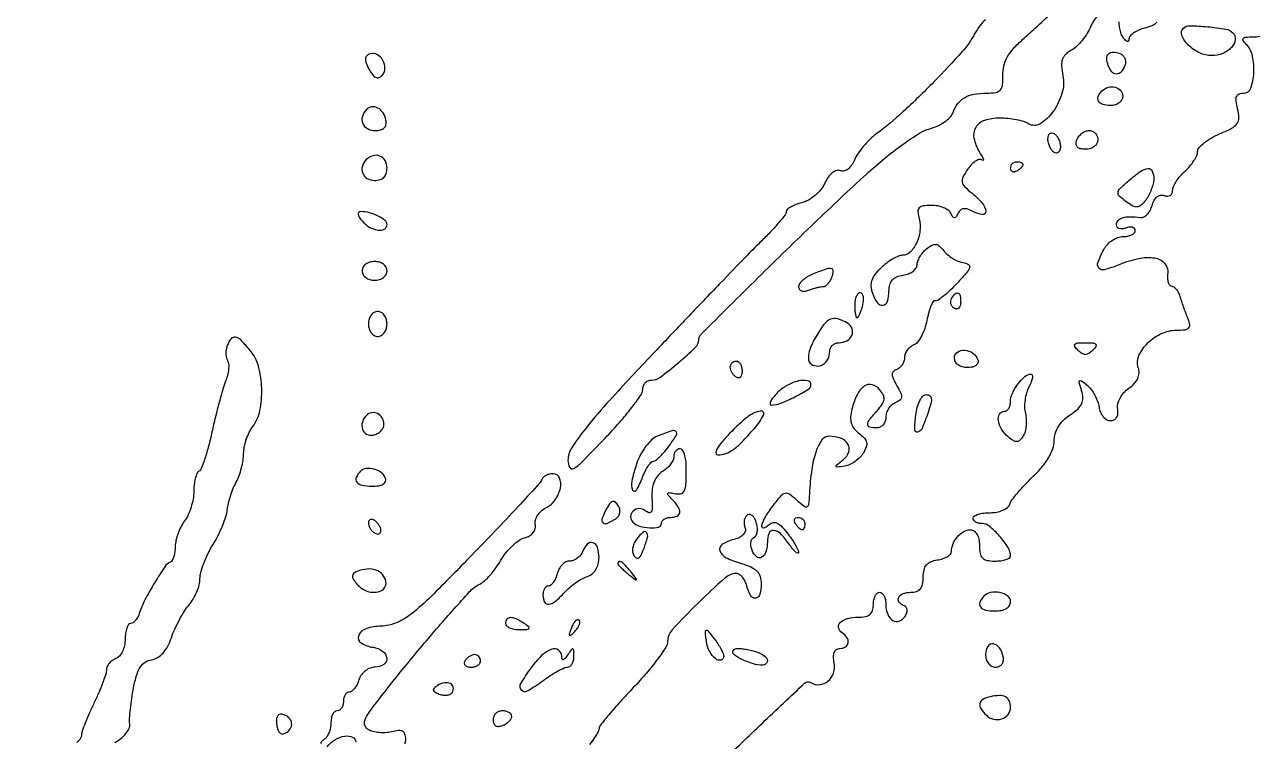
# Model space of a CAD drawing. Extents: x 0 to 4160, y 0 to 3120.
# Drawn here: x 3229.9 to 3427.9, y 1118.1 to 1233 of the extents above; entities that cross this region are included whole.
import ezdxf

# ---------------------------------------------------------------- set-up
doc = ezdxf.new("R2010")
doc.units = 0

msp = doc.modelspace()

# ---------------------------------------------------------------- linework, layer by layer
for points in [[(4159.499279, 606.274193, 0.000001), (4159.667734, 974.478125, 0.000057), (4159.806661, 1380.08378, 0.000034), (4159.883999, 1862.25)], [(757.647081, 3119.740147, 0.000002), (520.492565, 3119.487217, 0.4139)], [(1964.75, 0.149832, 0.000016), (2717.930904, 0.232101, 0.000028), (3351.473438, 0.357111)], [(3383.991846, 1233.721687, 0.067541), (3383.068554, 1232.794436, 0.041463), (3382.241078, 1231.490592, -0.062813), (3380.25699, 1228.640196, -0.010699), (3375.715663, 1223.813487, -0.01248), (3370.722443, 1218.976587, -0.02567), (3366.537558, 1215.5, 0.031975), (3365.447234, 1214.57075, 0.024891), (3364.383801, 1213.432173, 0.025477), (3363.496818, 1212.266785, 0.054199), (3362.962953, 1211.2691, -0.05431), (3362.511543, 1210.425952, -0.080442), (3361.934735, 1209.819811, -0.102102), (3361.30923, 1209.520621, -0.153453), (3360.710132, 1209.557738, 0.166939), (3360.088711, 1209.579858, 0.094734), (3359.41519, 1209.225653, 0.072015), (3358.763284, 1208.531409, 0.045694), (3358.212128, 1207.566226, -0.063654), (3357.587694, 1206.558325, -0.045344), (3356.659735, 1205.605973, -0.045737), (3355.588067, 1204.846815, -0.069868), (3354.534009, 1204.41918, 0.028474), (3353.563573, 1204.115968, 0.040192), (3352.744365, 1203.73019, 0.045875), (3352.165097, 1203.323482, 0.220202), (3352, 1202.966782, -0.166663), (3351.833623, 1202.481506, -0.010047), (3350.849779, 1201.266548, -0.014153), (3349.584455, 1199.850002, -0.009927), (3348.084353, 1198.32519, 0.006629), (3345.802279, 1196.035927, 0.001014), (3341.328524, 1191.40873, 0.001134), (3336.072365, 1185.925343, 0.000983), (3330.584353, 1180.151339, 0.004112), (3323.779549, 1172.844234, 0.017051), (3319.861588, 1168.262811, 0.025062), (3317.586994, 1165.098724, 0.14638), (3317.021788, 1163.151339, 0.11742), (3317.302551, 1162.013836, 0.432811), (3317.936606, 1161.832812, 0.063561), (3319.280065, 1162.887982, 0.00349), (3323.021788, 1166.738394, 0.01124), (3325.311731, 1169.238126, 0.015527), (3327.2439, 1171.588294, 0.012071), (3328.721877, 1173.603058, 0.153377), (3329, 1174.488394, -0.091084), (3329.106005, 1175.065471, -0.095715), (3329.409559, 1175.555966, -0.099575), (3329.862305, 1175.884179, -0.107606), (3330.394245, 1176, 0.161382), (3331.835243, 1176.47754, 0.01597), (3334.727544, 1178.778168, 0.01444), (3337.488762, 1181.263015, 0.205093), (3338, 1182.456944, -0.199896), (3338.381241, 1183.372437, -0.000627), (3347.485651, 1192.385559, -0.003904), (3356.579493, 1201.22651, -0.005416), (3364.875812, 1208.996648, -0.014026), (3367.814608, 1211.541997, -0.015749), (3370.782625, 1213.818182, -0.015155), (3373.414665, 1215.589757, -0.077297), (3375.029415, 1216.287428, 0.042895), (3376.248541, 1216.717701, 0.042645), (3377.378895, 1217.350367, 0.046081), (3378.265356, 1218.078425, 0.109927), (3378.724092, 1218.79078, -0.067795), (3379.515742, 1220.280225, -0.104758), (3380.590058, 1221.257482, -0.090567), (3382.088208, 1221.802189, -0.040617), (3384.183117, 1221.984687, 0.038633), (3385.634004, 1222.105292, 0.171219), (3386.374448, 1222.509136, 0.159272), (3386.72777, 1223.307936, 0.032256), (3386.784411, 1224.8778, -0.066242), (3386.939955, 1226.369962, -0.068123), (3387.480386, 1227.754306, -0.056791), (3388.469863, 1229.135369, -0.029298), (3389.987366, 1230.6278, 0.006127), (3391.686287, 1232.150469, 0.001812), (3394.250082, 1234.522766, 0.001818)], [(3402.192663, 1234.663809, 0.101736), (3400.897092, 1232.751558, -0.040013), (3400.303939, 1231.591571, -0.031906), (3399.491283, 1230.444678, -0.032888), (3398.595371, 1229.475235, -0.067012), (3397.756292, 1228.869571, 0.066585), (3396.820289, 1228.195155, 0.123047), (3396.318536, 1227.40991, 0.098185), (3396.182758, 1226.354789, 0.03242), (3396.390315, 1224.798427, -0.123665), (3396.251711, 1221.953682, -0.081159), (3394.797833, 1218.99492, -0.099356), (3392.754864, 1217.076215, -0.287671), (3390.898194, 1217.084081, 0.070483), (3390.139439, 1217.42631, 0.023218), (3388.946813, 1217.713818, 0.022601), (3387.57746, 1217.913686, 0.023773), (3386.218615, 1217.984687, 0.079629), (3383.83738, 1217.614424, 0.180368), (3382.429652, 1216.498965, 0.18803), (3382.129572, 1214.772578, 0.087025), (3382.973458, 1212.617534, -0.010311), (3383.421746, 1211.845762, -0.039563), (3383.651357, 1211.34047, -0.377083), (3383.605965, 1211.22473, -0.317579), (3383.470974, 1211.243639, 0.240775), (3383.054334, 1211.364177, 0.089824), (3382.469576, 1211.137303, 0.06342), (3381.808023, 1210.60676, 0.039314), (3381.173547, 1209.837386, 0.029176), (3380.371723, 1208.537402, 0.167001), (3380.241806, 1207.749384, 0.15697), (3380.620115, 1207.020857, 0.024952), (3381.833852, 1205.933455, -0.043329), (3383.466096, 1204.359366, -0.159892), (3384.016476, 1203.056978, -0.465796), (3383.490555, 1202.534932, -0.100656), (3382.08067, 1202.956827, 0.034948), (3381.144797, 1203.376481, 0.109783), (3380.466195, 1203.467253, 0.160225), (3379.963678, 1203.252736, 0.103429), (3379.58067, 1202.74201, -0.030248), (3379.255944, 1202.144495, -0.260508), (3378.999462, 1202.003436, -0.257608), (3378.742768, 1202.147396, -0.029708), (3378.416667, 1202.75, 0.133244), (3378.011558, 1203.229448, 0.055778), (3377.260531, 1203.632812, 0.049801), (3376.312377, 1203.907422, 0.045629), (3375.300035, 1204, 0.031764), (3373.972065, 1203.915551, 0.178161), (3373.350914, 1203.59246, 0.207103), (3373.140024, 1202.976977, 0.044392), (3373.332028, 1201.838327, -0.092393), (3373.469505, 1199.919253, -0.079518), (3372.926464, 1197.968108, -0.091413), (3371.902326, 1196.510473, -0.196473), (3370.653378, 1196, 0.103125), (3370.018969, 1195.867747, 0.029577), (3369.119321, 1195.410548, 0.028414), (3368.141582, 1194.76136, 0.026776), (3367.223243, 1193.993356, 0.039448), (3366.258968, 1192.941355, 0.083815), (3365.7351, 1191.972826, 0.098771), (3365.605422, 1190.993717, 0.072398), (3365.83419, 1189.919189, 0.066679), (3366.635089, 1188.408482, 0.276966), (3367.542695, 1188.014251, 0.296981), (3368.26476, 1188.632353, 0.071483), (3368.5, 1190.269365, -0.065835), (3368.635468, 1191.293749, -0.115505), (3369.037984, 1192.043052, -0.114074), (3369.735468, 1192.541717, -0.063195), (3370.75, 1192.819551, 0.054296), (3371.610588, 1193.038895, 0.067146), (3372.339063, 1193.42946, 0.080541), (3372.831297, 1193.923241, 0.157046), (3373, 1194.447106, -0.091416), (3373.109239, 1195.039596, -0.042822), (3373.449806, 1195.74419, -0.040517), (3373.945363, 1196.443021, -0.045095), (3374.531256, 1197.02594, -0.041853), (3375.379096, 1197.617336, -0.159232), (3376.002224, 1197.749889, -0.159793), (3376.582064, 1197.488774, -0.04223), (3377.281256, 1196.732744, 0.053057), (3377.883283, 1196.109353, 0.035775), (3378.685874, 1195.529934, 0.035992), (3379.553563, 1195.07619, 0.057867), (3380.351507, 1194.83436, -0.077489), (3381.237691, 1194.527518, -0.353392), (3381.436977, 1194.060611, -0.110689), (3381.017886, 1193.286966, -0.008311), (3379.407209, 1191.5, -0.015021), (3378.285127, 1190.36624, -0.021998), (3377.226765, 1189.444432, -0.018521), (3376.322633, 1188.777542, -0.227877), (3375.910443, 1188.715086, 0.34194), (3375.600536, 1188.598002, 0.037696), (3375.229757, 1187.877484, 0.033572), (3374.870314, 1186.837551, 0.020058), (3374.577541, 1185.561638, -0.036062), (3374.227041, 1184.230895, -0.040438), (3373.698598, 1183.016592, -0.044375), (3373.082841, 1182.07672, -0.134734), (3372.4728, 1181.627936, 0.078253), (3371.909781, 1181.30363, 0.065196), (3371.432635, 1180.803422, 0.066717), (3371.109997, 1180.21053, 0.091535), (3371, 1179.614718, -0.079122), (3370.906463, 1179.027327, -0.066573), (3370.632812, 1178.459057, -0.068174), (3370.227835, 1177.995323, -0.092599), (3369.75, 1177.713987, 0.102752), (3369.201883, 1177.376243, 0.208563), (3369.007317, 1176.919294, 0.11085), (3369.166106, 1176.239558, 0.020877), (3369.772647, 1175.107959, -0.021993), (3370.405119, 1173.921632, -0.135034), (3370.52624, 1173.245966, -0.214905), (3370.258311, 1172.771923, -0.066744), (3369.522647, 1172.370317, 0.089193), (3368.940545, 1172.017959, 0.066574), (3368.447277, 1171.450545, 0.065559), (3368.113838, 1170.763303, 0.080371), (3368, 1170.059678, -0.08559), (3367.886321, 1169.400451, -0.09373), (3367.559375, 1168.840447, -0.100352), (3367.072182, 1168.465909, -0.114337), (3366.5, 1168.333333, -0.061929), (3365.410363, 1168.468814, -0.357204), (3365.08923, 1168.902623, -0.156857), (3365.376179, 1169.66475, -0.016074), (3366.638012, 1171.152502, 0.032888), (3367.436231, 1172.160419, 0.124274), (3367.715141, 1172.908706, 0.147969), (3367.58179, 1173.624028, 0.053705), (3367.005333, 1174.493574, 0.160511), (3365.788911, 1175.25581, 0.217267), (3364.530809, 1175.018511, 0.128059), (3363.387564, 1173.666029, 0.050322), (3362.552378, 1171.352667, 0.046115), (3362.356814, 1170.090662, 0.087406), (3362.472243, 1169.071628, 0.096034), (3362.915803, 1168.216798, 0.065431), (3363.704265, 1167.452254, -0.043857), (3364.555681, 1166.694922, -0.135962), (3364.911509, 1166.021158, -0.142364), (3364.861614, 1165.279842, -0.049867), (3364.392817, 1164.308569, -0.059448), (3363.829713, 1163.595009, -0.043415), (3363.054854, 1162.946086, -0.044079), (3362.19859, 1162.453204, -0.070662), (3361.392817, 1162.210021, -0.007335), (3360.206087, 1162.045993, -0.402659), (3360.040995, 1162.16966, -0.265536), (3360.129623, 1162.407423, -0.004808), (3361.215202, 1163.294819, 0.145547), (3362.048283, 1164.496827, 0.221748), (3361.89954, 1165.73628, 0.167249), (3360.748736, 1166.673561, 0.088244), (3358.913499, 1167, 0.241663), (3357.753294, 1166.404463, 0.072699), (3356.813804, 1164.587404, 0.04809), (3356.120892, 1161.705232, 0.020952), (3355.735609, 1157.783594, -0.010969), (3355.602738, 1156.082917, -0.255644), (3355.338186, 1155.696615, -0.295743), (3354.900738, 1155.742865, -0.013785), (3353.715078, 1156.757851, 0.029828), (3352.543725, 1157.69721, 0.208247), (3351.842115, 1157.843573, 0.162377), (3351.155055, 1157.443861, 0.016694), (3349.945694, 1155.974257, 0.028075), (3348.682775, 1154.124443, 0.075239), (3348.07402, 1152.654821, 0.549571), (3348.378399, 1152.33618, 0.148235), (3349.147431, 1152.747431, -0.115449), (3349.796527, 1153.150339, -0.178965), (3350.448496, 1153.131724, -0.104449), (3351.187647, 1152.63589, -0.026323), (3352.147431, 1151.539702, -0.015449), (3352.856744, 1150.578258, -0.018963), (3353.455808, 1149.637029, -0.01769), (3353.89482, 1148.820874, -0.115037), (3354, 1148.369764, -0.507332), (3353.858257, 1148.266026, -0.10741), (3353.542718, 1148.447189, -0.040059), (3353.042131, 1148.978605, -0.016113), (3352.443296, 1149.777494, 0.040573), (3351.100456, 1151.397529, 0.180938), (3350.002088, 1151.914056, 0.329944), (3349.267226, 1151.457607, 0.094678), (3349, 1150.059017, -0.070769), (3348.773678, 1148.468011, -0.201066), (3348.083934, 1147.614098, -0.31673), (3347.251038, 1147.713646, -0.118542), (3346.547556, 1148.736667, -0.052422), (3346.364505, 1149.420203, -0.074517), (3346.359386, 1150.048201, -0.096875), (3346.524793, 1150.525255, -0.182523), (3346.836613, 1150.778871, 0.184075), (3347.162176, 1151.045293, 0.081913), (3347.359219, 1151.57288, 0.064898), (3347.404188, 1152.27062, 0.047667), (3347.280152, 1153.0367, 0.052621), (3347.015944, 1153.736668, 0.089944), (3346.641328, 1154.23411, 0.131503), (3346.221687, 1154.454937, 0.196596), (3345.818136, 1154.387602, 0.121025), (3345.493826, 1154.057365, 0.08156), (3345.300565, 1153.563065, 0.073942), (3345.264424, 1152.984002, 0.070397), (3345.39653, 1152.409043, -0.148351), (3345.441582, 1151.783131, -0.138877), (3345.134281, 1151.218865, -0.094994), (3344.453224, 1150.746201, -0.04287), (3343.42115, 1150.390854, 0.086321), (3341.723541, 1149.636574, 0.347465), (3341.398793, 1148.628438, 0.194458), (3342.391643, 1147.543962, 0.041538), (3344.828347, 1146.620297, -0.034805), (3346.371023, 1146.059131, -0.095648), (3347.316807, 1145.399262, -0.120061), (3347.826145, 1144.533784, -0.073368), (3348, 1143.35534, -0.061067), (3347.794192, 1141.676534, -0.30192), (3347.125776, 1141.065727, -0.314029), (3346.330686, 1141.454317, -0.06305), (3345.710251, 1143, 0.050067), (3345.425921, 1143.765052, 0.059252), (3345.007039, 1144.4125, 0.069299), (3344.524237, 1144.853171, 0.151501), (3344.050779, 1145, 0.184474), (3342.168015, 1144.280887, 0.012102), (3337.846667, 1140.223583, 0.011981), (3333.722886, 1135.960044, 0.188376), (3333, 1134.109397, -0.146432), (3332.723377, 1133.185103, -0.014609), (3331.384375, 1131.272583, -0.017393), (3329.606485, 1129.050527, -0.01297), (3327.5, 1126.722722, 0.006628), (3325.392424, 1124.452267, 0.009882), (3323.615625, 1122.40668, 0.005375), (3322.181502, 1120.650114, 0.170096), (3322, 1120.132022, -0.132798), (3321.873219, 1119.663097, -0.014937), (3321.283852, 1118.718797, -0.017282), (3320.495691, 1117.62039, -0.013222)], [(3411.448452, 1233.343686, -0.135591), (3410.800409, 1232.836992, -0.037055), (3409.556815, 1232.424904, 0.039369), (3408.577117, 1232.09523, 0.050776), (3407.746566, 1231.636346, 0.060251), (3407.171522, 1231.125254, 0.179502), (3406.984687, 1230.641592, -0.141653), (3406.894163, 1230.34352, -0.349821), (3406.691327, 1230.275968, -0.130662), (3406.38017, 1230.494089, -0.03235), (3406.007516, 1231, -0.064709), (3405.677904, 1231.698407, -0.044026), (3405.482716, 1232.556262, -0.044065), (3405.440862, 1233.433885, -0.065359)], [(3341.585945, 1114.675418, -0.00291), (3348.19534, 1121.034227, -0.002224), (3354.972341, 1127.421597, -0.338322), (3355.967154, 1127.5203, 0.163908), (3357.359451, 1127.196289, 0.150211), (3358.721615, 1127.763351, 0.137212), (3359.613783, 1129.052416, 0.131137), (3359.728227, 1130.641354, -0.039167), (3359.61433, 1131.667058, -0.100506), (3359.738609, 1132.399651, -0.156262), (3360.089944, 1132.835541, -0.146633), (3360.638672, 1133, 0.140554), (3361.533718, 1133.256676, 0.222476), (3361.959559, 1133.914631, 0.185531), (3361.759663, 1134.76723, 0.105397), (3360.983688, 1135.510081, -0.200104), (3360.418222, 1136.298426, -0.263212), (3360.66451, 1137.131318, -0.130635), (3361.83545, 1137.784354, -0.062315), (3363.559017, 1138, 0.04725), (3364.704714, 1138.108511, 0.125037), (3365.444877, 1138.454836, 0.147038), (3365.859354, 1139.07068, 0.075243), (3366, 1140, -0.048028), (3366.073693, 1140.765418, -0.068025), (3366.29375, 1141.4125, -0.088204), (3366.618118, 1141.848523, -0.191087), (3367, 1142, -0.186414), (3367.381787, 1141.852535, -0.089706), (3367.70625, 1141.429836, -0.069539), (3367.926216, 1140.801778, -0.049547), (3368, 1140.059017, 0.092415), (3368.291976, 1138.492819, 0.161564), (3369.122536, 1137.484384, 0.232161), (3370.16132, 1137.374675, 0.167512), (3371.079758, 1138.121885, 0.055277), (3371.353007, 1138.694181, 0.100397), (3371.422457, 1139.205913, 0.138427), (3371.28429, 1139.596082, 0.157201), (3370.967954, 1139.833333, -0.139409), (3370.150817, 1140.402844, -0.290159), (3370.061356, 1141.143053, -0.195933), (3370.758884, 1141.779064, -0.088313), (3372, 1142, 0.07515), (3372.928227, 1142.140305, 0.14659), (3373.544277, 1142.553806, 0.125134), (3373.891115, 1143.291355, 0.047686), (3374, 1144.430449, -0.054795), (3374.126366, 1145.580071, -0.117225), (3374.514308, 1146.378386, -0.122993), (3375.205346, 1146.893226, -0.063704), (3376.25, 1147.180449, 0.041172), (3377.112323, 1147.376341, 0.055502), (3377.843561, 1147.699882, 0.068304), (3378.346874, 1148.09362, 0.191086), (3378.515313, 1148.5, -0.09481), (3378.775275, 1149.754289, -0.080765), (3379.487887, 1150.904679, -0.085423), (3380.483292, 1151.717199, -0.129251), (3381.559017, 1152, -0.15208), (3382.143008, 1151.818168, -0.111514), (3382.605902, 1151.316268, -0.083213), (3382.90228, 1150.521252, -0.047734), (3383, 1149.5, 0.045527), (3383.115743, 1148.231486, 0.152009), (3383.5, 1147.5, 0.152009), (3384.231486, 1147.115743, 0.045527), (3385.5, 1147, 0.029464), (3386.457819, 1147.056491, 0.045956), (3387.265625, 1147.228389, 0.057986), (3387.829146, 1147.478258, 0.265378), (3388, 1147.777494, 0.141143), (3387.602178, 1149.158708, 0.039158), (3386.24349, 1150.986837, 0.038158), (3384.642126, 1152.561836, 0.17702), (3383.443296, 1153, -0.058713), (3382.891307, 1153.065042, -0.077761), (3382.423968, 1153.257031, -0.096351), (3382.110896, 1153.541241, -0.161783), (3382, 1153.875, -0.259686), (3382.187386, 1154.211464, -0.060576), (3382.795573, 1154.492969, -0.047536), (3383.67076, 1154.686374, -0.030632), (3384.708333, 1154.75, 0.046207), (3385.777478, 1154.849016, 0.054147), (3386.752064, 1155.142912, 0.062594), (3387.495965, 1155.574889, 0.150603), (3387.862524, 1156.087573, -0.080581), (3388.231767, 1156.792403, -0.01439), (3389.160243, 1157.959163, -0.015218), (3390.340574, 1159.27446, -0.013215), (3391.654191, 1160.58065, 0.030157), (3393.044177, 1162.059697, 0.040311), (3394.104237, 1163.565186, 0.046283), (3394.779406, 1164.997791, 0.087199), (3395, 1166.253067, -0.072323), (3395.17029, 1167.424204, -0.064624), (3395.669202, 1168.547869, -0.060521), (3396.47525, 1169.569851, -0.050553), (3397.549729, 1170.440627, 0.035817), (3398.766782, 1171.368997, 0.100112), (3399.411537, 1172.22068, 0.122031), (3399.605275, 1173.149823, 0.067612), (3399.405484, 1174.297795, -0.008583), (3399.023662, 1175.576528, -0.273772), (3399.10482, 1175.879843, -0.370623), (3399.37464, 1175.897419, -0.011979), (3400.29572, 1175.169537, -0.05899), (3400.925191, 1174.507554, -0.03636), (3401.505642, 1173.60137, -0.036081), (3401.955386, 1172.607329, -0.052878), (3402.189966, 1171.677379, 0.064522), (3402.420604, 1170.845002, 0.073724), (3402.849552, 1170.139605, 0.084645), (3403.403689, 1169.66487, 0.135696), (3404, 1169.5, 0.113205), (3404.586466, 1169.634506, 0.139261), (3405.004156, 1170.006535, 0.11751), (3405.208501, 1170.598362, 0.067189), (3405.181407, 1171.357805, -0.104706), (3405.213383, 1172.181184, -0.061383), (3405.571584, 1173.104487, -0.057069), (3406.184213, 1173.987201, -0.059837), (3406.971815, 1174.692812, 0.050853), (3407.850003, 1175.451668, 0.082743), (3408.398117, 1176.267755, 0.094933), (3408.606948, 1177.13224, 0.088998), (3408.489255, 1178.033854, -0.184177), (3408.598479, 1179.950024, -0.094462), (3409.996227, 1181.9517, -0.085121), (3412.202497, 1183.470899, -0.108723), (3414.606989, 1184, 0.026203), (3415.936615, 1184.069729, 0.162169), (3416.550905, 1184.348731, 0.245634), (3416.73422, 1184.864988, 0.062582), (3416.493535, 1185.75, -0.008443), (3416.181108, 1186.546866, -0.005111), (3415.836914, 1187.5, -0.005119), (3415.514475, 1188.453518, -0.008968), (3415.269915, 1189.25, 0.043207), (3415.013008, 1189.919628, 0.053347), (3414.658519, 1190.485938, 0.062775), (3414.265514, 1190.874355, 0.165009), (3413.895158, 1191, -0.240508), (3413.579982, 1191.160913, -0.085025), (3413.34958, 1191.629415, -0.061137), (3413.234058, 1192.32195, -0.03849), (3413.26179, 1193.142689, 0.220038), (3412.749719, 1194.675311, 0.165483), (3411.158568, 1195.518251, 0.093601), (3408.527651, 1195.445951, 0.043397), (3405.25, 1194.428921, -0.029718), (3403.062844, 1193.684176, -0.29323), (3402.177172, 1193.95979, -0.276777), (3402.02635, 1194.902769, -0.027497), (3403.035184, 1197.065741, -0.070544), (3403.577117, 1197.805512, -0.056312), (3404.343447, 1198.431812, -0.057675), (3405.20687, 1198.856861, -0.085768), (3406.035184, 1199, 0.047328), (3406.78717, 1199.07134, 0.067313), (3407.422835, 1199.284531, 0.087468), (3407.851425, 1199.598671, 0.193304), (3408, 1199.968615, 0.184534), (3407.877514, 1200.289193, 0.147206), (3407.559375, 1200.483616, 0.100118), (3407.074366, 1200.511135, 0.055937), (3406.5, 1200.361626, -0.06502), (3405.926101, 1200.22328, -0.112257), (3405.440625, 1200.280284, -0.151946), (3405.121257, 1200.519085, -0.158089), (3405, 1200.893011, -0.188705), (3405.266925, 1201.57508, -0.133169), (3405.971792, 1202.016966, -0.078036), (3407.157285, 1202.183342, -0.029642), (3408.827502, 1202.056848, 0.150864), (3409.376401, 1202.148029, 0.084235), (3409.927764, 1202.55186, 0.070806), (3410.398297, 1203.198305, 0.058075), (3410.708923, 1203.994923, -0.056996), (3411.027812, 1204.817955, -0.099156), (3411.487303, 1205.384798, -0.128253), (3412.039728, 1205.642737, -0.137897), (3412.631422, 1205.587942, 0.088384), (3413.153864, 1205.487413, 0.134925), (3413.59798, 1205.602917, 0.148438), (3413.892813, 1205.917248, 0.115175), (3414, 1206.376397, -0.106955), (3414.136083, 1207.005289, -0.035845), (3414.5875, 1207.835827, -0.033753), (3415.234633, 1208.710464, -0.0327), (3416, 1209.5, 0.033123), (3416.76536, 1210.290866, 0.033981), (3417.4125, 1211.16945, 0.036098), (3417.863576, 1212.005543, 0.106041), (3418, 1212.641568, -0.183365), (3418.23178, 1213.252337, -0.043428), (3419.036595, 1214.015122, -0.03905), (3420.177845, 1214.785434, -0.029982), (3421.528835, 1215.447601, 0.021472), (3423.462554, 1216.354927, 0.116727), (3424.331178, 1217.10768, 0.164356), (3424.616457, 1218.034701, 0.054716), (3424.420427, 1219.461021, -0.028144), (3424.179651, 1220.715467, -0.125323), (3424.265745, 1221.454407, -0.207766), (3424.660098, 1221.85702, -0.096815), (3425.391592, 1222, 0.314902), (3426.533583, 1222.798404, 0.074688), (3427.024709, 1225.203771, 0.066229), (3426.804135, 1227.95672, 0.144284), (3425.8, 1229.8, -0.046253), (3425.299791, 1230.402428, -0.34403), (3425.321429, 1230.75, -0.194436), (3425.735576, 1230.956144, -0.019445), (3426.862858, 1231, 0.04803), (3427.977828, 1231.107353, 0.16773)], [(3244.350153, 1117.919804, 0.047814), (3245.320739, 1118.565391, 0.053292), (3246.112617, 1119.36298, 0.060442), (3246.621944, 1120.185229, 0.138514), (3246.736018, 1120.898581, -0.045299), (3246.712988, 1121.778362, -0.010397), (3246.839518, 1123.260588, -0.010665), (3247.058124, 1124.968817, -0.010221), (3247.352006, 1126.690654, -0.023338), (3247.845959, 1128.743241, -0.07221), (3248.434903, 1130.037649, -0.109169), (3249.207846, 1130.805593, -0.10478), (3250.243776, 1131.190654, 0.101073), (3251.195614, 1131.536532, 0.072321), (3252.068557, 1132.263481, 0.060975), (3252.821502, 1133.340302, 0.040959), (3253.415904, 1134.720962, -0.024736), (3253.958682, 1136.103416, -0.017627), (3254.695609, 1137.595155, -0.017857), (3255.501477, 1138.971179, -0.035867), (3256.25, 1139.982393, 0.044097), (3256.919923, 1140.919235, 0.033645), (3257.485938, 1142.046381, 0.034495), (3257.87445, 1143.183788, 0.06514), (3258, 1144.143397, -0.066821), (3258.14004, 1145.186585, -0.023657), (3258.606723, 1146.622723, -0.022987), (3259.274867, 1148.170719, -0.025041), (3260.065438, 1149.605882, 0.021754), (3260.874681, 1151.052364, 0.018808), (3261.598401, 1152.634733, 0.019224), (3262.145359, 1154.119718, 0.051011), (3262.383631, 1155.223916, -0.032033), (3262.565271, 1156.253403, -0.018125), (3262.909295, 1157.473026, -0.018038), (3263.346986, 1158.682404, -0.028165), (3263.818193, 1159.684259, 0.037064), (3264.271072, 1160.693344, 0.023533), (3264.652844, 1161.924433, 0.02361), (3264.914811, 1163.175349, 0.039827), (3265, 1164.243129, -0.050571), (3265.106545, 1165.293859, -0.031461), (3265.431283, 1166.490405, -0.031385), (3265.905745, 1167.642488, -0.048575), (3266.468197, 1168.55887, 0.113831), (3267.613393, 1171.11727, 0.05705), (3267.898804, 1174.66779, 0.056892), (3267.372725, 1178.210361, 0.108974), (3266.056438, 1180.75, 0.019634), (3264.583771, 1182.380661, 0.146865), (3263.681927, 1182.879634, 0.288192), (3262.991067, 1182.629433, 0.074071), (3262.380002, 1181.547887, 0.051928), (3262.211284, 1180.920345, 0.044294), (3262.163097, 1180.236528, 0.046428), (3262.233939, 1179.600753, 0.087678), (3262.424091, 1179.122823, -0.12352), (3262.593355, 1178.590346, -0.0394), (3262.579302, 1177.752726, -0.036574), (3262.41477, 1176.786412, -0.033525), (3262.108065, 1175.824936, 0.022476), (3261.672916, 1174.558113, 0.005818), (3261.088229, 1172.480198, 0.005907), (3260.476576, 1170.093147, 0.00599), (3259.924466, 1167.703398, -0.010979), (3259.379047, 1165.445565, -0.01542), (3258.786624, 1163.459027, -0.011627), (3258.213048, 1161.857504, -0.163961), (3257.829106, 1161.394381, 0.156665), (3257.508728, 1161.018933, 0.0367), (3257.24355, 1160.224719, 0.034332), (3257.060906, 1159.222408, 0.027909), (3257, 1158.132113, -0.044788), (3256.892749, 1156.937205, -0.031083), (3256.568717, 1155.619822, -0.031454), (3256.094617, 1154.383612, -0.05467), (3255.531803, 1153.44113, 0.044059), (3254.967177, 1152.539533, 0.03034), (3254.485547, 1151.433748, 0.030675), (3254.149884, 1150.303911, 0.053244), (3254.031803, 1149.333333, -0.032002), (3253.964499, 1148.479465, -0.040132), (3253.78903, 1147.705208, -0.044722), (3253.541241, 1147.106607, -0.169268), (3253.25, 1146.833333, 0.140815), (3252.366274, 1146.091974, 0.011371), (3250.712028, 1143.512539, 0.01624), (3249.173741, 1140.79464, 0.043892), (3248.321721, 1138.75, -0.042985), (3248.044108, 1138.080385, -0.052305), (3247.670274, 1137.514062, -0.061039), (3247.261919, 1137.125234, -0.161118), (3246.883369, 1137, 0.247914), (3246.544253, 1136.820846, 0.065841), (3246.25949, 1136.256406, 0.050849), (3246.064349, 1135.438267, 0.033145), (3246, 1134.468615, -0.055002), (3245.888458, 1133.457712, -0.057561), (3245.559375, 1132.511741, -0.06413), (3245.074238, 1131.767801, -0.125259), (3244.5, 1131.361626, 0.064649), (3243.926488, 1131.051639, 0.06161), (3243.440625, 1130.601084, 0.06634), (3243.111329, 1130.084539, 0.109194), (3243, 1129.580841, -0.078406), (3242.889812, 1128.882482, -0.011273), (3242.4125, 1127.513696, -0.012563), (3241.765763, 1125.909382, -0.010439), (3241, 1124.236136, 0.008411), (3240.234099, 1122.580368, 0.010752), (3239.5875, 1121.029136, 0.008823), (3239.099923, 1119.717018, 0.084736), (3239, 1119.131639, -0.112126), (3238.907634, 1118.724935, -0.064419), (3238.632812, 1118.301137, -0.059356), (3238.227976, 1117.925305, -0.061132)], [(3290.881767, 1117.722541, 0.076402), (3291, 1118.491777, 0.078805), (3290.874999, 1119.279958, 0.198115), (3290.504859, 1119.714324, 0.144201), (3289.837663, 1119.84089, 0.036754), (3288.741692, 1119.650017, -0.045118), (3287.772653, 1119.497878, -0.037529), (3286.729239, 1119.507759, -0.039048), (3285.768803, 1119.665267, -0.078402), (3285.062027, 1119.961665, -0.132028), (3284.484187, 1120.576138, -0.190411), (3284.398921, 1121.308993, -0.084218), (3284.878296, 1122.358318, -0.013913), (3286.183756, 1124.170056, -0.008521), (3291.049124, 1130.320644, -0.007677), (3296.290397, 1136.522526, -0.004167), (3301.189917, 1142.049023, -0.097909), (3302.855995, 1143.294504, 0.074207), (3303.61324, 1143.806892, 0.025607), (3304.541762, 1144.751953, 0.024789), (3305.47341, 1145.913984, 0.026309), (3306.265763, 1147.140345, -0.038065), (3307.086431, 1148.347364, -0.035054), (3308.101796, 1149.452054, -0.036928), (3309.150523, 1150.30639, -0.088733), (3310.056919, 1150.725136, 0.068222), (3310.852519, 1151.054042, 0.092521), (3311.439448, 1151.561346, 0.104967), (3311.755424, 1152.192184, 0.113144), (3311.775943, 1152.879295, -0.118833), (3311.80456, 1153.575502, -0.073607), (3312.143407, 1154.325021, -0.066984), (3312.728338, 1155.012044, -0.065753), (3313.477519, 1155.525032, 0.122404), (3314.961859, 1156.807807, 0.101104), (3315.803426, 1158.72834, 0.151672), (3315.659962, 1160.325583, 0.303912), (3314.652884, 1161, 0.057129), (3314.059728, 1160.932005, 0.059326), (3313.505326, 1160.731653, 0.065934), (3313.070468, 1160.436081, 0.123693), (3312.833333, 1160.08648, -0.098253), (3312.460128, 1159.471924, -0.001269), (3309.386249, 1156.133517, -0.003624), (3305.781079, 1152.294194, -0.002363), (3301.566663, 1147.912401, -0.004128), (3295.135431, 1141.397193, -0.030026), (3291.843067, 1138.488563, -0.066135), (3289.45833, 1137.086548, -0.094813), (3287.066663, 1136.575921, 0.073306), (3284.637788, 1136.164902, 0.225429), (3283.457513, 1135.048866, 0.358831), (3283.843606, 1133.880353, 0.105781), (3285.75, 1133.180449, -0.117445), (3287.287843, 1132.575294, -0.21906), (3287.951798, 1131.444106, -0.278573), (3287.464593, 1130.419623, -0.146924), (3286.067388, 1130, 0.094537), (3285.281172, 1129.850007, 0.071315), (3284.516015, 1129.4125, 0.069591), (3283.887511, 1128.764378, 0.081113), (3283.5, 1128, -0.039709), (3283.188321, 1127.234602, -0.0497), (3282.777735, 1126.5875, -0.058089), (3282.335507, 1126.141156, -0.170109), (3281.932612, 1126, 0.15811), (3281.576906, 1125.884635, 0.097128), (3281.273955, 1125.559375, 0.079016), (3281.069412, 1125.073619, 0.060283), (3281, 1124.5, -0.064853), (3280.925306, 1123.926543, -0.082425), (3280.70625, 1123.440625, -0.098894), (3280.381354, 1123.115568, -0.148195), (3280, 1123, 0.186414), (3279.618213, 1122.852535, 0.089706), (3279.29375, 1122.429836, 0.069539), (3279.073784, 1121.801778, 0.049547), (3279, 1121.059017, -0.046881), (3278.925923, 1120.270704, -0.046318), (3278.70625, 1119.50665, -0.050262), (3278.383556, 1118.876024, -0.111412), (3278, 1118.5, 0.076707), (3277.619786, 1118.175378, 0.05495), (3277.303092, 1117.713662, 0.054799)], [(3278.392046, 1117.25, -0.096233), (3279.643377, 1118.368973, -0.094377), (3281.231127, 1118.947727, -0.144262), (3282.482828, 1118.790191, -0.298154), (3283, 1118, 0.148195)]]:
    msp.add_lwpolyline(points, format="xyb")
for points in [[(3423.655917, 1231.677416, -0.232808), (3424.033222, 1230.568399, -0.154802), (3423.454401, 1229.328307, -0.110484), (3422.039774, 1228.346209, -0.096997), (3420.271932, 1228, -0.110827), (3418.31895, 1228.438268, -0.082105), (3416.49364, 1229.701415, -0.106506), (3415.484609, 1231.210412, -0.299115), (3415.730194, 1232.39686, -0.205333), (3416.732596, 1232.797654, -0.016464), (3419.639235, 1232.630047, -0.018259), (3422.516734, 1232.262512, -0.156726)], [(3285.25799, 1228.272697, 0.109658), (3284.737167, 1227.950043, 0.18555), (3284.525643, 1227.489783, 0.111193), (3284.632187, 1226.819412, 0.028084), (3285.10063, 1225.811971, 0.03923), (3285.64188, 1224.967206, 0.11836), (3286.167065, 1224.536449, 0.185633), (3286.683311, 1224.492864, 0.126299), (3287.196265, 1224.796265, 0.192776), (3287.669815, 1225.902355, 0.133855), (3287.33958, 1227.237404, 0.140549), (3286.395015, 1228.177279, 0.2131)], [(3406.329869, 1226.417241, -0.081592), (3405.736241, 1225.402292, -0.221806), (3405.001751, 1225.054533, -0.223623), (3404.268028, 1225.394906, -0.082695), (3403.67589, 1226.402234, -0.075504), (3403.427103, 1227.537758, -0.209853), (3403.700139, 1228.288688, -0.217004), (3404.427713, 1228.580114, -0.080172), (3405.534623, 1228.34834, -0.104986), (3406.003936, 1228.043795, -0.099156), (3406.320602, 1227.569114, -0.096438), (3406.43553, 1226.997356, -0.093393)], [(3406, 1221.5, -0.130775), (3405.846791, 1220.924246, -0.10214), (3405.416667, 1220.4375, -0.08892), (3404.769411, 1220.111864, -0.072314), (3404, 1220, -0.069236), (3402.776516, 1220.170234, -0.19625), (3402.110821, 1220.691245, -0.235594), (3402.06796, 1221.450414, -0.095046), (3402.666667, 1222.333333, -0.125809), (3403.659362, 1222.921784, -0.133222), (3404.790057, 1222.944294, -0.154548), (3405.66229, 1222.407543, -0.180027)], [(3284.6875, 1219.354167, 0.124772), (3284.041598, 1218.269613, 0.171832), (3284.09946, 1217.146265, 0.172015), (3284.851167, 1216.310506, 0.125046), (3286.073324, 1216, 0.055584), (3286.971988, 1216.100212, 0.135583), (3287.554312, 1216.412036, 0.162135), (3287.832418, 1216.935737, 0.089805), (3287.823324, 1217.667134, 0.095165), (3287.356184, 1218.832231, 0.127216), (3286.523492, 1219.602763, 0.157051), (3285.554674, 1219.781077, 0.16545)], [(3402, 1214.5, -0.130258), (3401.848362, 1213.927808, -0.100732), (3401.421897, 1213.440489, -0.088591), (3400.783784, 1213.112818, -0.074555), (3400.031385, 1213, -0.051069), (3399.183769, 1213.0868, -0.155809), (3398.68592, 1213.367392, -0.195231), (3398.507681, 1213.836898, -0.086117), (3398.638374, 1214.5, -0.074185), (3398.962529, 1215.073431, -0.064359), (3399.454091, 1215.559375, -0.06686), (3400.031441, 1215.888097, -0.096313), (3400.606989, 1216, -0.106859), (3401.13847, 1215.885101, -0.099462), (3401.590803, 1215.559375, -0.095925), (3401.894051, 1215.07263, -0.091732)], [(3396, 1213.381966, -0.069308), (3395.926373, 1212.853366, -0.14379), (3395.70625, 1212.504138, -0.190139), (3395.379909, 1212.386134, -0.131946), (3395, 1212.5, -0.091204), (3394.617096, 1212.846464, -0.053126), (3394.29375, 1213.377112, -0.050746), (3394.074178, 1213.99842, -0.059645), (3394, 1214.618034, -0.069308), (3394.073627, 1215.146634, -0.14379), (3394.29375, 1215.495862, -0.190139), (3394.620091, 1215.613866, -0.131946), (3395, 1215.5, -0.091204), (3395.382904, 1215.153536, -0.053126), (3395.70625, 1214.622888, -0.050746), (3395.925822, 1214.00158, -0.059645)], [(3284.666667, 1211.333333, 0.126831), (3284.038601, 1210.268934, 0.166841), (3284.094426, 1209.150455, 0.169225), (3284.822676, 1208.31303, 0.130671), (3286, 1208, 0.072254), (3286.873159, 1208.126841, 0.124864), (3287.5, 1208.5, 0.124864), (3287.873159, 1209.126841, 0.072254), (3288, 1210, 0.130671), (3287.68697, 1211.177324, 0.169225), (3286.849545, 1211.905574, 0.166841), (3285.731066, 1211.961399, 0.126831)], [(3390, 1210.559017, -0.151918), (3389.934461, 1210.34829, -0.038439), (3389.70625, 1210.066025, -0.035638), (3389.382774, 1209.768994, -0.029505), (3389, 1209.5, -0.082592), (3388.6179, 1209.343488, -0.161196), (3388.29375, 1209.3746, -0.182303), (3388.078288, 1209.586039, -0.108972), (3388, 1209.940983, -0.093332), (3388.076123, 1210.345238, -0.09642), (3388.29375, 1210.688914, -0.099167), (3388.618444, 1210.918938, -0.105053), (3389, 1211, -0.042167), (3389.382849, 1210.967655, -0.061769), (3389.70625, 1210.870461, -0.081139), (3389.92554, 1210.727648, -0.210953)], [(3410.968197, 1208.25, -0.05532), (3410.866057, 1207.460754, -0.030561), (3410.578071, 1206.530859, -0.030092), (3410.166391, 1205.612937, -0.042192), (3409.684771, 1204.855053, -0.040664), (3408.931411, 1204.016135, -0.169991), (3408.321229, 1203.742888, -0.150302), (3407.627829, 1203.893656, -0.029734), (3406.546127, 1204.58993, -0.026838), (3405.441972, 1205.492051, -0.244703), (3405.234545, 1206.056579, -0.171333), (3405.54692, 1206.675782, -0.012438), (3406.982563, 1207.984877, -0.023458), (3408.88333, 1209.483176, -0.139446), (3410.061839, 1209.904741, -0.322488), (3410.736466, 1209.484135, -0.102243)], [(3284, 1201.5, 0.087158), (3285.140737, 1200.530961, 0.095216), (3286.509462, 1200.046087, 0.149525), (3287.562563, 1200.201214, 0.289638), (3288, 1200.893011, 0.224612), (3287.671391, 1201.58761, 0.055668), (3286.586745, 1202.291734, 0.052065), (3285.182461, 1202.821174, 0.064214), (3283.795768, 1203, 0.188738), (3283.481783, 1202.8771, 0.244702), (3283.378931, 1202.590588, 0.1073), (3283.550436, 1202.119439, 0.032471)], [(3284, 1193.5, 0.130775), (3284.153209, 1192.924246, 0.10214), (3284.583333, 1192.4375, 0.08892), (3285.230589, 1192.111864, 0.072314), (3286, 1192, 0.072314), (3286.769411, 1192.111864, 0.08892), (3287.416667, 1192.4375, 0.10214), (3287.846791, 1192.924246, 0.130775), (3288, 1193.5, 0.130775), (3287.846791, 1194.075754, 0.10214), (3287.416667, 1194.5625, 0.08892), (3286.769411, 1194.888136, 0.072314), (3286, 1195, 0.072314), (3285.230589, 1194.888136, 0.08892), (3284.583333, 1194.5625, 0.10214), (3284.153209, 1194.075754, 0.130775)], [(3356.25, 1192.968838, 0.040613), (3355.389036, 1192.538655, 0.04824), (3354.660937, 1191.995469, 0.055163), (3354.158622, 1191.426452, 0.154462), (3354, 1190.925235, 0.162188), (3354.127966, 1190.541114, 0.151921), (3354.463919, 1190.298162, 0.110273), (3354.975561, 1190.244287, 0.062999), (3355.581787, 1190.393011, -0.01516), (3356.246897, 1190.625363, -0.014341), (3356.937222, 1190.821697, -0.014461), (3357.557852, 1190.96015, -0.047679), (3357.974799, 1191, 0.148799), (3358.327133, 1191.107228, 0.058497), (3358.716809, 1191.440625, 0.051083), (3359.081399, 1191.926101, 0.043941), (3359.361626, 1192.5, 0.075189), (3359.573862, 1193.465808, 0.390011), (3359.260874, 1193.854824, 0.122794), (3358.37579, 1193.770651, 0.010752)], [(3363, 1188, 0.018041), (3363.027671, 1187.233356, 0.029316), (3363.112615, 1186.5875, 0.029396), (3363.233718, 1186.109555, 0.326917), (3363.383369, 1186, 0.269386), (3363.560437, 1186.102864, 0.023188), (3363.807757, 1186.5875, 0.025621), (3364.061542, 1187.233613, 0.016817), (3364.289749, 1188, 0.040966), (3364.424365, 1188.766322, 0.070464), (3364.392877, 1189.4125, 0.106581), (3364.210205, 1189.842465, 0.24384), (3363.90638, 1190, 0.206609), (3363.559898, 1189.850443, 0.082769), (3363.266249, 1189.4125, 0.063112), (3363.066544, 1188.765641, 0.043375)], [(3380, 1188.440983, -0.067432), (3379.925389, 1187.890269, -0.140899), (3379.701458, 1187.524436, -0.190788), (3379.36964, 1187.397824, -0.136093), (3378.983688, 1187.510081, -0.090427), (3378.639411, 1187.820631, -0.095498), (3378.434921, 1188.22714, -0.099685), (3378.401101, 1188.665803, -0.108373), (3378.542705, 1189.069098, -0.050477), (3379.13314, 1189.838655, -0.315493), (3379.592818, 1189.933879, -0.25701), (3379.914842, 1189.519563, -0.039415)], [(3285, 1185, 0.072314), (3285.111864, 1184.230589, 0.08892), (3285.4375, 1183.583333, 0.10214), (3285.924246, 1183.153209, 0.130775), (3286.5, 1183, 0.130775), (3287.075754, 1183.153209, 0.10214), (3287.5625, 1183.583333, 0.08892), (3287.888136, 1184.230589, 0.072314), (3288, 1185, 0.072314), (3287.888136, 1185.769411, 0.08892), (3287.5625, 1186.416667, 0.10214), (3287.075754, 1186.846791, 0.130775), (3286.5, 1187, 0.130775), (3285.924246, 1186.846791, 0.10214), (3285.4375, 1186.416667, 0.08892), (3285.111864, 1185.769411, 0.072314)], [(3356.706622, 1182.837056, 0.026344), (3356.004899, 1181.437795, 0.052817), (3355.632103, 1180.260368, 0.073678), (3355.582428, 1179.341471, 0.174828), (3355.869489, 1178.730511, 0.167175), (3356.831289, 1178.261022, 0.164321), (3357.886237, 1178.478067, 0.142062), (3358.702442, 1179.336961, 0.119992), (3359, 1180.559017, -0.099038), (3359.110008, 1181.108951, -0.097945), (3359.423289, 1181.576711, -0.097945), (3359.891049, 1181.889992, -0.099038), (3360.440983, 1182, 0.119732), (3361.731013, 1182.313409, 0.166413), (3362.547484, 1183.165021, 0.199738), (3362.589826, 1184.216588, 0.164496), (3361.878115, 1185.096491, 0.066337), (3360.322679, 1185.813861, 0.17979), (3359.128894, 1185.746784, 0.131553), (3358.027104, 1184.86757, 0.029549)], [(3382.750467, 1179.25, -0.158297), (3382.754141, 1178.755274, -0.156475), (3382.466685, 1178.350056, -0.107922), (3381.889009, 1178.08627, -0.053387), (3381.083333, 1178, -0.066422), (3380.248452, 1178.111401, -0.09567), (3379.58104, 1178.438799, -0.111791), (3379.15323, 1178.945354, -0.12024), (3379, 1179.573324, -0.245384), (3379.484986, 1180.50204, -0.175333), (3380.638975, 1180.810437, -0.13487), (3381.960832, 1180.321742, -0.158083)], [(3401.2, 1180.8, -0.049631), (3400.547259, 1180.265408, -0.147822), (3400, 1180.1, -0.147822), (3399.452741, 1180.265408, -0.049631), (3398.8, 1180.8, -0.051663), (3398.313616, 1181.398813, -0.354955), (3398.35, 1181.75, -0.180052), (3398.800928, 1181.95632, -0.018208), (3400, 1182, -0.018208), (3401.199072, 1181.95632, -0.180052), (3401.65, 1181.75, -0.354955), (3401.686384, 1181.398813, -0.051663)], [(3343, 1178.059017, 0.089642), (3343.073302, 1177.653442, 0.053229), (3343.29375, 1177.2129, 0.051032), (3343.617485, 1176.806203, 0.06081), (3344, 1176.5, 0.139169), (3344.379648, 1176.392057, 0.191142), (3344.70625, 1176.521475, 0.138808), (3344.926733, 1176.889346, 0.066118), (3345, 1177.440983, 0.062283), (3344.925455, 1178.037096, 0.080552), (3344.70625, 1178.542039, 0.097988), (3344.381379, 1178.879982, 0.153634), (3344, 1179, 0.092995), (3343.618268, 1178.928382, 0.096318), (3343.29375, 1178.723586, 0.099231), (3343.076556, 1178.418051, 0.105429)], [(3390.950153, 1174.906859, 0.053123), (3390.560913, 1173.946992, 0.036134), (3390.318631, 1172.792561, 0.036395), (3390.246621, 1171.630233, 0.058823), (3390.37336, 1170.648552, -0.047029), (3390.516323, 1169.714734, -0.038004), (3390.498013, 1168.700107, -0.039359), (3390.333838, 1167.758896, -0.075696), (3390.034607, 1167.055995, -0.051322), (3389.505578, 1166.368875, -0.193265), (3389.021038, 1166.146484, -0.155888), (3388.447564, 1166.299543, -0.030664), (3387.576215, 1166.936747, -0.08292), (3386.544405, 1168.130865, -0.10192), (3386.048567, 1169.514898, -0.165053), (3386.245385, 1170.559197, -0.270673), (3387, 1171, 0.152094), (3387.381371, 1171.118756, 0.09826), (3387.70625, 1171.453023, 0.081082), (3387.925414, 1171.952547, 0.062994), (3388, 1172.542206, -0.106958), (3388.286566, 1173.866501, -0.053297), (3389.162232, 1175.351801, -0.053782), (3390.276749, 1176.556204, -0.168641), (3391.285184, 1176.961963, -0.358258), (3391.492974, 1176.807377, -0.101536), (3391.510657, 1176.373966, -0.055462), (3391.324508, 1175.707621, -0.02705)], [(3350.575035, 1173.940567, 0.023934), (3349.902649, 1173.194504, 0.057728), (3349.502111, 1172.570041, 0.14059), (3349.431936, 1172.174617, 0.384154), (3349.62567, 1172, 0.094916), (3351.117347, 1172.285744, 0.023371), (3353.400484, 1173.319782, 0.017167), (3355.578237, 1174.527453, 0.260604), (3355.992198, 1175.25, 0.367503), (3355.445665, 1175.906876, 0.10277), (3354.00133, 1175.860136, 0.06816), (3352.146412, 1175.133675, 0.070126)], [(3374.791414, 1170.831495, -0.015459), (3373.80055, 1168.248852, -0.24523), (3373.099826, 1167.667486, -0.485364), (3372.632716, 1168.054692, -0.022787), (3372.798939, 1170.403479, -0.036594), (3373.040295, 1171.662701, -0.053333), (3373.447669, 1172.715832, -0.067385), (3373.950287, 1173.43462, -0.209486), (3374.479829, 1173.666667, -0.151859), (3375.032265, 1173.494921, -0.217984), (3375.291319, 1173.061489, -0.093455), (3375.228648, 1172.248202, -0.01804)], [(3284.6875, 1170.354167, 0.122609), (3284.041889, 1169.280528, 0.15661), (3284.057157, 1168.132592, 0.189122), (3284.711737, 1167.352011, 0.174075), (3285.75, 1167.190371, 0.073371), (3286.418768, 1167.424483, 0.07497), (3286.985938, 1167.840514, 0.081527), (3287.367716, 1168.369032, 0.116239), (3287.5, 1168.930362, 0.133869), (3287.226562, 1169.933348, 0.143436), (3286.486828, 1170.627412, 0.155204), (3285.536369, 1170.781457, 0.160898)], [(3343, 1167.5, 0.01609), (3341.679203, 1166.046498, 0.04906), (3340.918998, 1164.952721, 0.134198), (3340.757807, 1164.301198, 0.410213), (3341.053833, 1164.015313, 0.07841), (3342.328472, 1164.230294, 0.075718), (3343.491905, 1164.828227, 0.044942), (3344.854242, 1166.012781, 0.010291), (3346.924314, 1168.258667, 0.061999), (3348.388122, 1170.397095, 0.626319), (3347.900531, 1171.048344, 0.123124), (3345.817618, 1170.07795, 0.030014)], [(3331.350451, 1167.005997, 0.094509), (3330.430439, 1166.413787, 0.042752), (3329.476004, 1165.336392, 0.039811), (3328.62266, 1163.975058, 0.040415), (3328.000786, 1162.502381, 0.02508), (3327.251794, 1159.781523, 0.160022), (3327.391235, 1158.375915, 0.613553), (3327.988304, 1158.343694, 0.040206), (3328.947271, 1160.361312, -0.023589), (3329.388071, 1161.374146, -0.032461), (3329.883383, 1162.234116, -0.033871), (3330.363875, 1162.85943, -0.204628), (3330.725249, 1163.031425, 0.161147), (3331.128777, 1163.183353, 0.022924), (3331.800193, 1163.778763, 0.024138), (3332.552011, 1164.583819, 0.01845), (3333.296685, 1165.531425, 0.017822), (3334.443186, 1167.230802, 0.387947), (3334.342968, 1167.774531, 0.252033), (3333.664016, 1167.880341, 0.011073)], [(3334, 1163.740547, -0.114603), (3333.868711, 1163.175271, -0.04918), (3333.458176, 1162.512683, -0.045176), (3332.861148, 1161.863111, -0.044777), (3332.155492, 1161.329179, 0.082728), (3331.363572, 1160.629936, 0.077163), (3330.818209, 1159.695655, 0.066651), (3330.528596, 1158.518525, 0.041914), (3330.49404, 1157.100181, -0.014993), (3330.538993, 1155.573535, -0.120869), (3330.372699, 1154.89727, -0.360551), (3330.011393, 1154.745779, -0.099744), (3329.427576, 1155.060107, 0.180431), (3328.442544, 1155.403795, 0.181004), (3327.474629, 1155.017818, 0.203793), (3327.069571, 1154.137261, 0.206476), (3327.425634, 1153.241032, 0.125728), (3328.505431, 1152.600717, 0.058525), (3330.122033, 1152.326223, 0.066194), (3331.544432, 1152.441576, 0.353085), (3332, 1153.006275, -0.149074), (3332.115556, 1153.385239, -0.098758), (3332.440625, 1153.708093, -0.082122), (3332.926528, 1153.925799, -0.064426), (3333.5, 1154, 0.103388), (3334.521218, 1154.213445, 0.274667), (3334.939235, 1154.795776, 0.170766), (3334.705397, 1155.70478, 0.045554), (3333.75, 1156.883574, -0.013058), (3333.112551, 1157.573297, -0.256968), (3333.052536, 1157.845682, -0.370651), (3333.247347, 1157.971846, -0.019883), (3334.029553, 1157.833574, 0.091263), (3335.091536, 1157.798832, 0.249947), (3335.675092, 1158.232568, 0.100435), (3335.944706, 1159.326895, 0.010342), (3336, 1162, 0.031626), (3335.927234, 1163.149251, 0.048861), (3335.70625, 1164.11875, 0.06271), (3335.384262, 1164.790443, 0.254951), (3335, 1165, 0.125138), (3334.618624, 1164.903033, 0.10078), (3334.29375, 1164.630036, 0.090277), (3334.07541, 1164.221677, 0.077892)], [(3283.701236, 1161.367903, 0.097252), (3283.063501, 1160.418517, 0.273852), (3283.168527, 1159.656637, 0.179207), (3284.00442, 1159.15038, 0.047514), (3285.583333, 1159, 0.036689), (3286.64771, 1159.078206, 0.094403), (3287.373133, 1159.33069, 0.163078), (3287.729924, 1159.733977, 0.182591), (3287.750467, 1160.25, 0.150724), (3287.102725, 1161.156149, 0.095696), (3285.931134, 1161.736875, 0.098008), (3284.652882, 1161.831607, 0.167537)], [(3323.072303, 1155.1351, 0.038569), (3322.468108, 1153.761143, 0.314041), (3322.642368, 1153.134861, 0.286907), (3323.318987, 1153.045, 0.034888), (3324.697214, 1153.791706, 0.097582), (3325.123855, 1154.197867, 0.112564), (3325.337654, 1154.71614, 0.104952), (3325.312871, 1155.304909, 0.075736), (3325.0547, 1155.911493, 0.072969), (3324.58214, 1156.473385, 0.281917), (3324.152519, 1156.549917, 0.154986), (3323.692866, 1156.177599, 0.022771)], [(3285, 1153.118034, 0.085235), (3285.073533, 1152.689814, 0.053414), (3285.29375, 1152.230237, 0.051777), (3285.617474, 1151.810561, 0.064269), (3286, 1151.5, 0.076764), (3286.382383, 1151.338175, 0.154201), (3286.70625, 1151.357263, 0.186277), (3286.920761, 1151.550471, 0.117858), (3287, 1151.881966, 0.085235), (3286.926467, 1152.310186, 0.053414), (3286.70625, 1152.769763, 0.051777), (3286.382526, 1153.189439, 0.064269), (3286, 1153.5, 0.076764), (3285.617617, 1153.661825, 0.154201), (3285.29375, 1153.642737, 0.186277), (3285.079239, 1153.449529, 0.117858)], [(3355, 1153, -0.042167), (3354.967655, 1152.617151, -0.061769), (3354.870461, 1152.29375, -0.081139), (3354.727648, 1152.07446, -0.210953), (3354.559017, 1152, -0.151918), (3354.34829, 1152.065539, -0.038439), (3354.066025, 1152.29375, -0.035638), (3353.768994, 1152.617226, -0.029505), (3353.5, 1153, -0.082592), (3353.343488, 1153.3821, -0.161196), (3353.3746, 1153.70625, -0.182303), (3353.586039, 1153.921712, -0.108972), (3353.940983, 1154, -0.093332), (3354.345238, 1153.923877, -0.09642), (3354.688914, 1153.70625, -0.099167), (3354.918938, 1153.381556, -0.105053)], [(3328.056411, 1150.567971, 0.065398), (3327.642772, 1149.911296, 0.064097), (3327.409258, 1149.165626, 0.069576), (3327.383011, 1148.447613, 0.113277), (3327.578592, 1147.872835, 0.126655), (3327.965429, 1147.501278, 0.285918), (3328.355196, 1147.518319, 0.127939), (3328.756899, 1147.980381, 0.026712), (3329.186165, 1148.974214, 0.022534), (3329.771816, 1150.807212, 0.223841), (3329.634004, 1151.581112, 0.444371), (3329.104809, 1151.643752, 0.039913)], [(3319.361626, 1148.5, -0.078837), (3319.030444, 1147.926584, -0.065301), (3318.518408, 1147.440625, -0.066682), (3317.910731, 1147.112042, -0.09088), (3317.299392, 1147, 0.121494), (3316.691996, 1146.850199, 0.074987), (3316.095824, 1146.4125, 0.067805), (3315.600805, 1145.764569, 0.065398), (3315.289749, 1145, -0.038887), (3315.024544, 1144.234516, -0.050447), (3314.660882, 1143.5875, -0.059916), (3314.259476, 1143.141258, -0.181596), (3313.883369, 1143, 0.166062), (3313.54638, 1142.884904, 0.095369), (3313.25949, 1142.559375, 0.076307), (3313.065572, 1142.073739, 0.056959), (3313, 1141.5, 0.122194), (3313.266102, 1140.427409, 0.314839), (3313.939887, 1140.081409, 0.143129), (3315.022378, 1140.564759, 0.03275), (3316.476896, 1141.974471, -0.031577), (3317.297883, 1142.773908, -0.024157), (3318.287633, 1143.54311, -0.024678), (3319.288426, 1144.174764, -0.05163), (3320.131884, 1144.541858, 0.092941), (3320.901485, 1144.955009, 0.085108), (3321.497079, 1145.630045, 0.077702), (3321.872465, 1146.522743, 0.060816), (3322, 1147.567388, 0.076071), (3321.755676, 1149.163995, 0.236076), (3321.020802, 1149.925869, 0.296892), (3320.121253, 1149.708179, 0.097747)], [(3325, 1146.622445, 0.184603), (3325.08115, 1146.410139, 0.013803), (3325.514062, 1145.952641, 0.017649), (3326.079598, 1145.425681, 0.012436), (3326.75, 1144.872445, 0.001576), (3327.879507, 1143.99236, 0.377591), (3328, 1144, 0.377591), (3328.00764, 1144.120493, 0.001576), (3327.127555, 1145.25, 0.017685), (3326.23668, 1146.306759, 0.065617), (3325.573889, 1146.869516, 0.241985), (3325.193395, 1146.90695, 0.307699)], [(3283.208262, 1145.335315, 0.06911), (3282.640105, 1145.004535, 0.213054), (3282.437308, 1144.620398, 0.156538), (3282.561106, 1144.124511, 0.034393), (3283.080707, 1143.402754, 0.113293), (3284.51978, 1142.303197, 0.125064), (3286.241648, 1141.99345, 0.186202), (3287.467067, 1142.568912, 0.243081), (3287.811841, 1143.738516, 0.134183), (3287.262869, 1144.854882, 0.12899), (3286.214924, 1145.557204, 0.107789), (3284.793532, 1145.727334, 0.073533)], [(3383.666667, 1141.333333, 0.100787), (3383.055946, 1140.410269, 0.268587), (3383.163032, 1139.656815, 0.178078), (3383.981608, 1139.152274, 0.050018), (3385.5, 1139, 0.04716), (3386.543379, 1139.09863, 0.088208), (3387.333333, 1139.4, 0.118484), (3387.822179, 1139.88002, 0.140575), (3388, 1140.5, 0.237956), (3387.541529, 1141.408803, 0.112056), (3386.305075, 1141.950869, 0.097448), (3384.806903, 1141.944436, 0.147767)], [(3307, 1137, 0.210568), (3307.167975, 1136.618823, 0.082215), (3307.660937, 1136.298248, 0.062416), (3308.388595, 1136.082804, 0.042523), (3309.25, 1136.015313, 0.011293), (3310.444209, 1136.050422, 0.220444), (3310.762149, 1136.218347, 0.409657), (3310.728886, 1136.479509, 0.023197), (3310, 1137, 0.031558), (3308.698623, 1137.729028, 0.112355), (3307.772965, 1137.939692, 0.234725), (3307.224247, 1137.667076, 0.163584)], [(3317.564293, 1136.293128, 0.008399), (3317.21821, 1135.336218, 0.286372), (3317.270328, 1135.111181, 0.400052), (3317.463552, 1135.106486, 0.011214), (3318.124088, 1135.733333, 0.043285), (3318.558688, 1136.246577, 0.063152), (3318.837219, 1136.768815, 0.082976), (3318.927901, 1137.220211, 0.20742), (3318.806872, 1137.526461, 0.278911), (3318.538684, 1137.59249, 0.120343), (3318.210949, 1137.395085, 0.070189), (3317.866277, 1136.940734, 0.036269)], [(3342, 1131.725537, -0.335306), (3341.54717, 1131.126207, -0.2498), (3340.706982, 1131.307822, -0.094156), (3339.698866, 1132.553007, -0.09477), (3339.220602, 1134.078328, -0.005041), (3339.051938, 1135.682072, -0.336525), (3339.18874, 1135.902944, -0.323405), (3339.444817, 1135.835217, -0.004836), (3340.470602, 1134.55887, -0.020334), (3341.056038, 1133.750254, -0.022759), (3341.550739, 1132.925863, -0.022827), (3341.904496, 1132.192263, -0.101263)], [(3311.100002, 1129.92139, 0.024634), (3309.418608, 1127.395897, 0.327522), (3309.518428, 1126.347221, 0.357833), (3310.507793, 1126.19202, 0.026248), (3312.971806, 1127.821034, -0.015477), (3314.176465, 1128.655283, -0.018663), (3315.358917, 1129.359929, -0.017574), (3316.384866, 1129.874572, -0.107866), (3316.959507, 1130, 0.165341), (3317.355199, 1130.134526, 0.096658), (3317.689857, 1130.514062, 0.07731), (3317.913284, 1131.080655, 0.057576), (3317.984687, 1131.75, 0.011938), (3317.952739, 1132.728916, 0.327416), (3317.798096, 1132.916542, 0.309569), (3317.563444, 1132.830411, 0.011213), (3317, 1132, -0.021149), (3316.559769, 1131.378141, -0.167501), (3316.269141, 1131.1875, -0.405416), (3316.081977, 1131.295085, -0.066727), (3316.015313, 1131.75, 0.242102), (3315.50031, 1132.72181, 0.24593), (3314.41625, 1132.859273, 0.101743), (3312.799573, 1131.84807, 0.043133)], [(3347.418213, 1132.393011, -0.076386), (3348.724625, 1131.646946, -0.322092), (3348.956845, 1130.827792, -0.31394), (3348.250877, 1130.328635, -0.075256), (3346.75, 1130.545007, -0.033089), (3344.80519, 1131.276059, -0.086285), (3343.574388, 1132.114227, -0.391917), (3343.543755, 1132.683501, -0.222968), (3344.218213, 1133, -0.029662), (3344.952341, 1132.95641, -0.017212), (3345.825725, 1132.821697, -0.017166), (3346.695034, 1132.625672, -0.02758)], [(3384, 1132.083333, 0.066422), (3384.111401, 1131.248452, 0.09567), (3384.438799, 1130.58104, 0.111791), (3384.945354, 1130.15323, 0.12024), (3385.573324, 1130, 0.099154), (3386.179808, 1130.121465, 0.133817), (3386.619304, 1130.46353, 0.126354), (3386.840365, 1130.99829, 0.083236), (3386.823324, 1131.667134, 0.100818), (3386.230213, 1133.099763, 0.210781), (3385.229205, 1133.729914, 0.297834), (3384.357221, 1133.327282, 0.14074)], [(3300.5, 1131, 0.139169), (3300.392057, 1130.620352, 0.191142), (3300.521475, 1130.29375, 0.138808), (3300.889346, 1130.073267, 0.066118), (3301.440983, 1130, 0.062283), (3302.037096, 1130.074545, 0.080552), (3302.542039, 1130.29375, 0.097988), (3302.879982, 1130.618621, 0.153634), (3303, 1131, 0.092995), (3302.928382, 1131.381732, 0.096318), (3302.723586, 1131.70625, 0.099231), (3302.418051, 1131.923444, 0.105429), (3302.059017, 1132, 0.089642), (3301.653442, 1131.926698, 0.053229), (3301.2129, 1131.70625, 0.051032), (3300.806203, 1131.382515, 0.06081)], [(3296.118408, 1127.07318, 0.03936), (3295.533274, 1126.644526, 0.268353), (3295.419978, 1126.319611, 0.227867), (3295.64177, 1126.0198, 0.029854), (3296.384129, 1125.682837, 0.058511), (3297.018371, 1125.521214, 0.067768), (3297.641177, 1125.522896, 0.078711), (3298.158376, 1125.680128, 0.142196), (3298.484287, 1125.974576, 0.191013), (3298.62606, 1126.771326, 0.23802), (3298.165803, 1127.353794, 0.152732), (3297.196475, 1127.482104, 0.095806)], [(3384.75, 1125.25074, 0.063397), (3383.560714, 1124.816729, 0.225197), (3383.081674, 1124.188218, 0.200423), (3383.238443, 1123.361291, 0.050652), (3384.121855, 1122.278145, 0.14171), (3385.258748, 1121.651358, 0.135505), (3386.576365, 1121.713412, 0.145974), (3387.607381, 1122.42839, 0.170259), (3388, 1123.547972, 0.098492), (3387.793658, 1124.585313, 0.175645), (3387.21381, 1125.219785, 0.131208), (3386.217081, 1125.444434, 0.046045)], [(3305, 1121.531385, 0.094119), (3305.106211, 1120.972145, 0.166113), (3305.407358, 1120.617923, 0.151899), (3305.885039, 1120.503306, 0.075244), (3306.5, 1120.638374, 0.048303), (3307.073796, 1120.924763, 0.053891), (3307.559375, 1121.307216, 0.061199), (3307.891374, 1121.723081, 0.13875), (3308, 1122.106989, 0.164455), (3307.884842, 1122.447641, 0.095748), (3307.559375, 1122.737678, 0.076852), (3307.073715, 1122.933678, 0.057609), (3306.5, 1123, 0.096899), (3305.927495, 1122.887999, 0.097416), (3305.440625, 1122.568594, 0.098432), (3305.114629, 1122.091819, 0.10122)], [(3270.280149, 1120.931027, 0.049589), (3270.40779, 1120.206076, 0.082414), (3270.670216, 1119.645505, 0.119673), (3271.019191, 1119.333018, 0.206312), (3271.401215, 1119.300405, 0.126381), (3272.317972, 1119.892138, 0.171035), (3272.705646, 1120.790489, 0.180647), (3272.436404, 1121.696591, 0.140442), (3271.608698, 1122.319915, 0.083278), (3270.960077, 1122.451556, 0.213577), (3270.526376, 1122.274918, 0.164051), (3270.296175, 1121.783381, 0.047028)]]:
    msp.add_lwpolyline(points, format="xyb", close=True)

doc.saveas('drawing.dxf')
